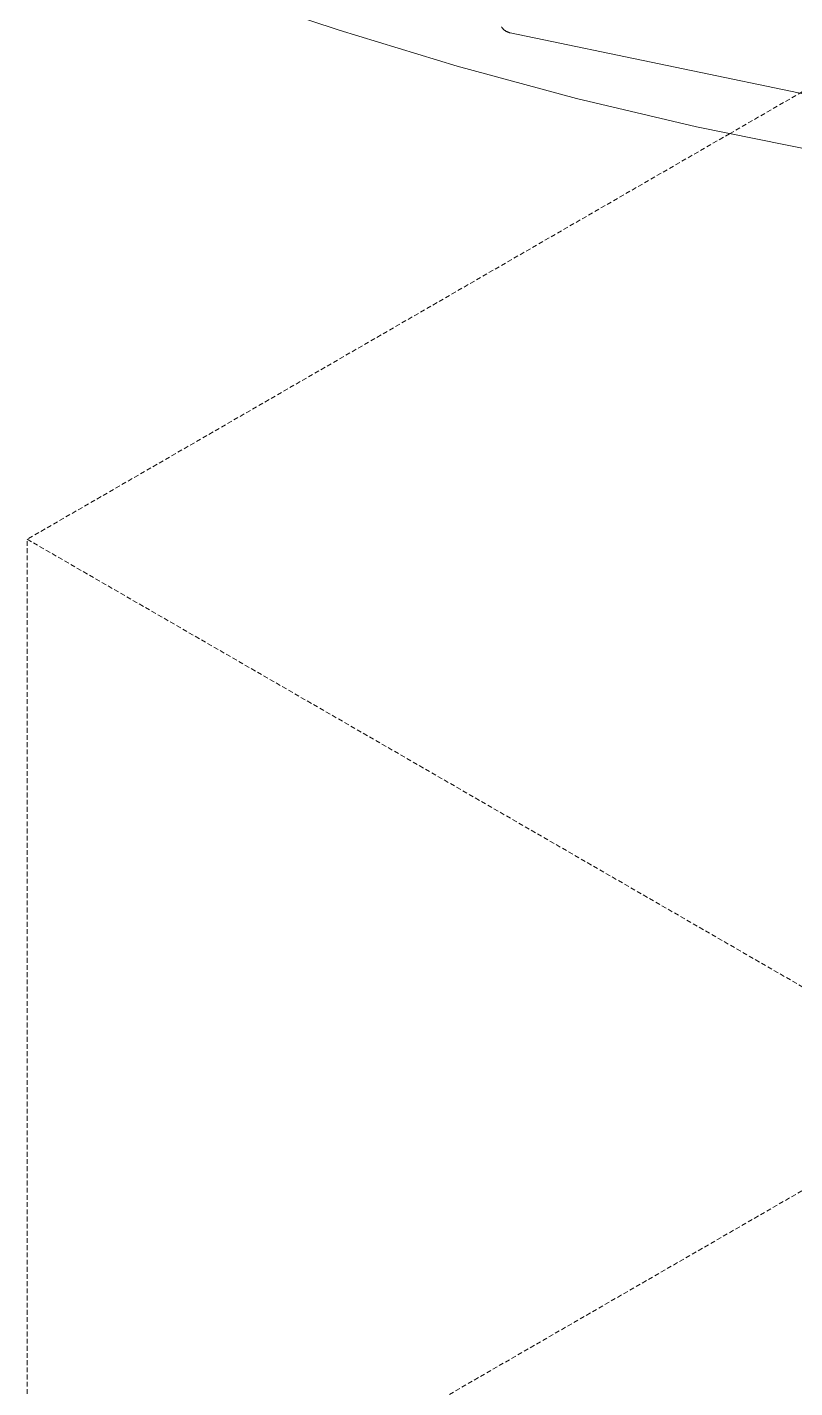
# Model space of a CAD drawing. Header units: millimetres. Extents: x -263 to 4879, y -277 to 2995.
# Drawn here: x 3721.6 to 3925.1, y 1802.9 to 2163.6 of the extents above; entities that cross this region are included whole.
import ezdxf

# ---------------------------------------------------------------- set-up
doc = ezdxf.new("R2010")
doc.units = ezdxf.units.MM
doc.linetypes.add('HIDDEN', pattern=[1.905, 1.27, -0.635])
doc.layers.add('ZANO_R', color=7, linetype='Continuous', lineweight=0)
doc.layers.add('ZANO_R_przerywana', color=7, linetype='HIDDEN', lineweight=0)

msp = doc.modelspace()

# ---------------------------------------------------------------- linework, layer by layer
at = {"layer": 'ZANO_R'}
for p, q in [((3804.26, 2162.78), (3788.74, 2167.96)), ((3835.6, 2153.23), (3804.26, 2162.78)), ((3847.43, 2163.55), (3847.36, 2163.66)), ((3847.5, 2163.46), (3847.43, 2163.55)), ((3847.58, 2163.36), (3847.5, 2163.46)), ((3847.66, 2163.27), (3847.58, 2163.36)), ((3847.74, 2163.18), (3847.66, 2163.27)), ((3847.82, 2163.09), (3847.74, 2163.18)), ((3847.91, 2163), (3847.82, 2163.09)), ((3848, 2162.92), (3847.91, 2163)), ((3848.09, 2162.84), (3848, 2162.92)), ((3848.19, 2162.77), (3848.09, 2162.84)), ((3848.29, 2162.7), (3848.19, 2162.77)), ((3848.39, 2162.63), (3848.29, 2162.7)), ((3848.49, 2162.56), (3848.39, 2162.63)), ((3848.6, 2162.5), (3848.49, 2162.56)), ((3848.71, 2162.44), (3848.6, 2162.5)), ((3848.81, 2162.39), (3848.71, 2162.44)), ((3848.93, 2162.34), (3848.81, 2162.39)), ((3849.04, 2162.29), (3848.93, 2162.34)), ((3849.15, 2162.25), (3849.04, 2162.29)), ((3849.27, 2162.21), (3849.15, 2162.25)), ((3849.38, 2162.18), (3849.27, 2162.21)), ((3849.5, 2162.15), (3849.38, 2162.18)), ((3849.62, 2162.12), (3849.5, 2162.15)), ((3953.85, 2140.46), (3849.62, 2162.12)), ((3867.26, 2144.71), (3835.6, 2153.23)), ((3899.07, 2137.23), (3867.26, 2144.71)), ((3930.93, 2130.76), (3899.07, 2137.23))]:
    msp.add_line(p, q, dxfattribs=at)
at = {"layer": 'ZANO_R_przerywana'}
for p, q in [((3907.8, 2135.36), (4100.33, 2246.51)), ((3907.8, 2135.36), (3721.59, 2027.85)), ((3721.59, 1736.53), (3721.59, 2027.85)), ((3721.59, 2027.85), (4100.04, 1809.36)), ((4131.58, 1973.23), (3721.59, 1736.53))]:
    msp.add_line(p, q, dxfattribs=at)

doc.saveas('drawing.dxf')
